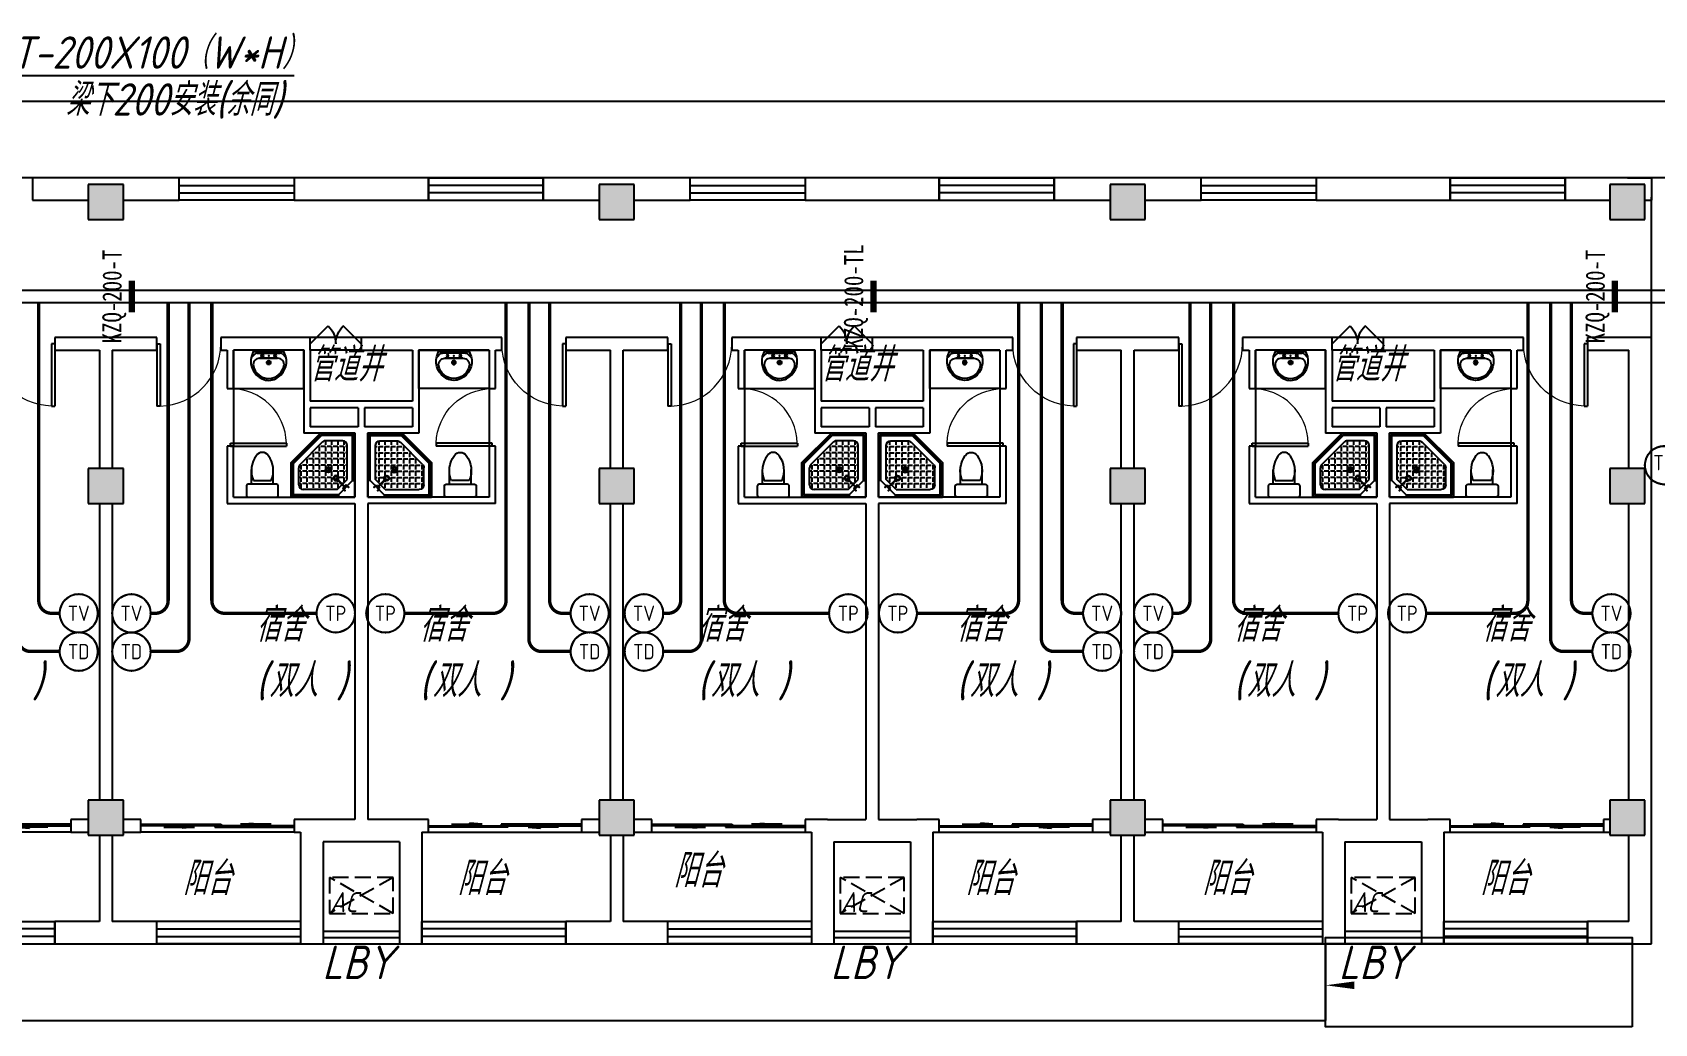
# Model space of a CAD drawing. Extents: x 0 to 2972856, y -1269770 to 0.
# Drawn here: x 2698006 to 2723406, y -952816 to -937285 of the extents above; entities that cross this region are included whole.
import ezdxf
from ezdxf.enums import TextEntityAlignment as Align

# ---------------------------------------------------------------- set-up
doc = ezdxf.new("R2010")
doc.units = 0
doc.header["$LTSCALE"] = 1000
doc.header["$PDSIZE"] = 50
doc.linetypes.add('DASH', pattern=[0.35, 0.25, -0.1])
for name, color, linetype in [('1-建筑底图', 8, 'Continuous'), ('CABLETRAY_DIM', 3, 'Continuous'), ('CABLETRAY_PDS', 4, 'Continuous'), ('EQUIP-通讯', 3, 'Continuous'), ('PUB_TEXT', 7, 'Continuous'), ('WIRE-综合布线', 4, 'Continuous'), ('抗震支吊架', 2, 'Continuous'), ('洁具', 251, 'Continuous'), ('空调外机', 251, 'Continuous')]:
    doc.layers.add(name, color=color, linetype=linetype)
doc.styles.add('_TEL_ATTDEF', font='GBENOR', dxfattribs={"width": 0.8, "height": 3, "bigfont": 'GBCBIG'})
doc.styles.add('_TEL_DIM', font='SIMPLEX', dxfattribs={"width": 0.8, "height": 3.5, "bigfont": 'HZTXT'})
doc.styles.add('kzcad', font='', dxfattribs={"width": 0.8})
doc.styles.get("Standard").update_dxf_attribs({"font": 'gbeitc.shx', "bigfont": 'gbcbig.shx'})
doc.styles.get('kzcad').set_extended_font_data('SimSun')
doc.linetypes.add('JIEDI', pattern='A,1.25,-0.25,0.25,-0.25,0.625,["/",Standard,S=0.6,R=0,X=0,Y=-0.3],0.625,-0.25,0.25,-0.25', length=4)

# ---------------------------------------------------------------- blocks, each defined once
blk = doc.blocks.new('$equip$00003204')
at = {"const_width": 0.05}
blk.add_lwpolyline([(0, 0.5, -1), (0, -0.5, -1), (0, 0.5, 0.021884)], format="xyb", dxfattribs=at)
blk.add_circle((0, 0), 0.5)
for p in [(0, 0.5), (-0.5, 0), (0.5, 0), (0, -0.5)]:
    blk.add_point(p)
at = {"color": 7, "style": '_TEL_ATTDEF'}
blk.add_attdef('$TEXT$', text='', height=0.4, dxfattribs=at).set_placement((0, 0), align=Align.MIDDLE_CENTER)
at = {"color": 7, "style": '_TEL_DIM', "flags": 1}
for tag in ['A', 'REMARK']:
    blk.add_attdef(tag, text='', height=0.00002, dxfattribs=at).set_placement((0, 0), align=Align.MIDDLE_CENTER)
blk = doc.blocks.new('$equip$00003209')
at = {"const_width": 0.05}
blk.add_lwpolyline([(0, 0.5, -1), (0, -0.5, -1), (0, 0.5, 0.021884)], format="xyb", dxfattribs=at)
blk.add_circle((0, 0), 0.5)
for p in [(0, 0.5), (-0.5, 0), (0.5, 0), (0, -0.5)]:
    blk.add_point(p)
at = {"color": 7, "style": '_TEL_ATTDEF'}
blk.add_attdef('$TEXT$', text='', height=0.4, dxfattribs=at).set_placement((0, 0), align=Align.MIDDLE_CENTER)
at = {"color": 7, "style": '_TEL_DIM', "flags": 1}
for tag in ['A', 'REMARK']:
    blk.add_attdef(tag, text='', height=0.00002, dxfattribs=at).set_placement((0, 0), align=Align.MIDDLE_CENTER)
blk = doc.blocks.new('$equip$00003208')
at = {"const_width": 0.05}
blk.add_lwpolyline([(0, 0.5, -1), (0, -0.5, -1), (0, 0.5, 0.021884)], format="xyb", dxfattribs=at)
blk.add_circle((0, 0), 0.5)
for p in [(0, 0.5), (-0.5, 0), (0.5, 0), (0, -0.5)]:
    blk.add_point(p)
at = {"color": 7, "style": '_TEL_ATTDEF'}
blk.add_attdef('$TEXT$', text='', height=0.4, dxfattribs=at).set_placement((0, 0), align=Align.MIDDLE_CENTER)
at = {"color": 7, "style": '_TEL_DIM', "flags": 1}
for tag in ['A', 'REMARK']:
    blk.add_attdef(tag, text='', height=0.00002, dxfattribs=at).set_placement((0, 0), align=Align.MIDDLE_CENTER)
blk = doc.blocks.new('1F平面-CAD导入_dwg_Drawing4_t3_dwg_$plan$00001613-474159-1F-927810-1F')
at = {"layer": '洁具'}
for p, q in [((-200, 170), (-430, 170)), ((-260, -140), (-260, 140)), ((-30, 250), (-170, 250)), ((-200, -170), (-200, -220)), ((-170, -250), (-30, -250))]:
    blk.add_line(p, q, dxfattribs=at)
for points in [[(-200, 220), (-200, 170), (-200, -170), (-430, -170)], [(0, -220), (0, 220)]]:
    blk.add_lwpolyline(points, dxfattribs=at)
for centre, radius, start, end in [((-590, 0), 110, 123.4509, 236.5491), ((-413, -227), 398, 67.4505, 126.6381), ((-170, 220), 30, 90, 180), ((-30, 220), 30, 0, 90), ((-413, 227), 398, 233.3619, 292.5495), ((-170, -220), 30, 180, 270), ((-30, -220), 30, 270, 0)]:
    blk.add_arc(centre, radius, start, end, dxfattribs=at)
blk = doc.blocks.new('$lvtry$00000169')
at = {"color": 0}
for p, q in [((259, -36), (259, 0)), ((259, -36), (36, -259)), ((276, -120), (120, -276)), ((144, -151), (291, -298)), ((151, -144), (298, -291)), ((173, -309), (173, -239)), ((183, -213), (205, -213)), ((220, -213), (243, -213)), ((259, -24), (976, -24)), ((259, -36), (964, -36)), ((270, -213), (270, -143)), ((270, -213), (340, -213)), ((270, -263), (270, -239)), ((276, -120), (808, -120)), ((366, -213), (366, -143)), ((366, -213), (436, -213)), ((366, -309), (366, -239)), ((462, -213), (462, -143)), ((462, -213), (532, -213)), ((462, -309), (462, -239)), ((558, -213), (558, -143)), ((558, -213), (628, -213)), ((558, -309), (558, -239)), ((655, -213), (655, -143)), ((655, -213), (725, -213)), ((655, -309), (655, -239)), ((751, -213), (751, -143)), ((751, -213), (821, -213)), ((751, -309), (751, -239)), ((847, -213), (847, -143)), ((847, -213), (880, -213)), ((847, -309), (847, -239)), ((880, -192), (880, -460)), ((964, -36), (976, -24)), ((964, -36), (964, -525)), ((976, -24), (976, -530)), ((36, -259), (0, -259)), ((24, -259), (24, -976)), ((36, -259), (36, -964)), ((120, -276), (120, -808)), ((120, -309), (147, -309)), ((120, -405), (147, -405)), ((120, -501), (147, -501)), ((173, -309), (243, -309)), ((173, -405), (173, -335)), ((173, -405), (243, -405)), ((173, -501), (173, -431)), ((173, -501), (243, -501)), ((270, -405), (270, -335)), ((270, -405), (340, -405)), ((270, -501), (270, -431)), ((270, -501), (340, -501)), ((334, -309), (340, -309)), ((366, -309), (436, -309)), ((366, -405), (366, -335)), ((366, -405), (379, -405)), ((366, -501), (366, -431)), ((366, -501), (436, -501)), ((462, -309), (532, -309)), ((462, -405), (462, -335)), ((462, -405), (532, -405)), ((462, -501), (462, -431)), ((462, -501), (532, -501)), ((558, -309), (628, -309)), ((558, -405), (558, -335)), ((558, -405), (628, -405)), ((558, -501), (558, -431)), ((558, -501), (628, -501)), ((655, -309), (725, -309)), ((655, -405), (655, -335)), ((655, -405), (725, -405)), ((655, -501), (655, -431)), ((655, -501), (725, -501)), ((751, -309), (821, -309)), ((751, -405), (751, -335)), ((751, -405), (821, -405)), ((751, -501), (751, -431)), ((751, -501), (821, -501)), ((847, -309), (880, -309)), ((847, -405), (847, -335)), ((847, -405), (880, -405)), ((847, -501), (847, -431)), ((847, -501), (867, -501)), ((120, -598), (147, -598)), ((120, -694), (147, -694)), ((173, -598), (173, -528)), ((173, -598), (243, -598)), ((173, -694), (173, -624)), ((173, -694), (243, -694)), ((173, -790), (173, -720)), ((270, -598), (270, -528)), ((270, -598), (340, -598)), ((270, -694), (270, -624)), ((270, -694), (340, -694)), ((270, -790), (270, -720)), ((366, -598), (366, -528)), ((366, -598), (436, -598)), ((366, -694), (366, -624)), ((366, -694), (436, -694)), ((366, -790), (366, -720)), ((462, -598), (462, -528)), ((462, -598), (532, -598)), ((462, -694), (462, -624)), ((462, -694), (532, -694)), ((462, -790), (462, -720)), ((859, -511), (511, -859)), ((964, -525), (525, -964)), ((976, -530), (530, -976)), ((558, -598), (558, -528)), ((558, -598), (628, -598)), ((558, -694), (558, -624)), ((558, -694), (628, -694)), ((558, -790), (558, -720)), ((655, -598), (655, -528)), ((655, -598), (725, -598)), ((655, -694), (655, -624)), ((655, -694), (676, -694)), ((751, -598), (751, -528)), ((751, -598), (773, -598)), ((964, -525), (976, -530)), ((36, -964), (24, -976)), ((24, -976), (530, -976)), ((36, -964), (525, -964)), ((120, -790), (147, -790)), ((173, -790), (243, -790)), ((173, -878), (173, -816)), ((192, -880), (460, -880)), ((270, -790), (340, -790)), ((270, -880), (270, -816)), ((366, -790), (436, -790)), ((366, -880), (366, -816)), ((462, -790), (532, -790)), ((462, -880), (462, -816)), ((525, -964), (530, -976)), ((558, -790), (580, -790))]:
    blk.add_line(p, q, dxfattribs=at)
blk.add_lwpolyline([(0, 0), (0, -1000), (540, -1000), (1000, -540), (1000, 0)], close=True)
for points in [[(0, 0), (0, -1000)], [(0, 0), (1000, 0)], [(1000, 0), (1000, -540)], [(136, -190), (148, -178), (132, -162), (121, -174)], [(190, -136), (178, -148), (162, -132), (174, -121)], [(1000, -540), (540, -1000)], [(0, -1000), (540, -1000)]]:
    blk.add_lwpolyline(points, close=True, dxfattribs=at)
for radius in [43.8, 31.1]:
    blk.add_circle((416, -428), radius, dxfattribs=at)
for centre, radius, start, end in [((808, -192), 72, 0, 90), ((296, -296), 40.6, 142.583, 128.4197), ((296, -296), 28.6, 145.828, 125.6599), ((808, -460), 72, 315, 0), ((192, -808), 72, 180, 270), ((460, -808), 72, 270, 315)]:
    blk.add_arc(centre, radius, start, end, dxfattribs=at)
for p in [(103, -156, 0), (156, -102, 0), (416, -428, 0)]:
    blk.add_point(p, dxfattribs=at)
blk = doc.blocks.new('$lvtry$00000178')
at = {"color": 0}
for p, q in [((-238, 0), (238, 0)), ((-214, -36), (-272, -91)), ((-180, -23), (180, -23)), ((-142, -105), (140, -105)), ((140, -105), (-142, -105)), ((216, -37), (268, -91))]:
    blk.add_line(p, q, dxfattribs=at)
blk.add_lwpolyline([(-104, -430, 0.224698), (110, -425, 0.348046), (269, -79), (239, 0), (-241, 0), (-271, -79, 0.356844)], format="xyb", close=True, dxfattribs=at)
for centre, radius in [((-100, -65), 16.3), ((1, -172), 31.6), ((100, -65), 16.3)]:
    blk.add_circle(centre, radius, dxfattribs=at)
at = {"color": 0, "lineweight": 13}
blk.add_circle((1, -172), 23, dxfattribs=at)
at = {"color": 0}
for centre, radius, start, end in [((-142, -205), 100, 90, 190.5602), ((-1, -179), 243, 190.5602, 349.4398), ((-180, -73), 50, 90, 133.181), ((140, -205), 100, 349.4398, 90), ((180, -73), 50, 44.5607, 90)]:
    blk.add_arc(centre, radius, start, end, dxfattribs=at)
for p in [(0, -65), (1, -172)]:
    blk.add_point(p, dxfattribs=at)
blk = doc.blocks.new('A$C70365C93')
at = {"layer": '洁具'}
blk.add_lwpolyline([(-1900, 2300), (-1900, 1700), (-800, 1700), (-800, 2300)], close=True, dxfattribs=at)
blk.add_blockref('$lvtry$00000178', (-1350, 2280), dxfattribs=at)
at = {"layer": '洁具', "rotation": 180}
blk.add_blockref('$lvtry$00000169', (0, 0), dxfattribs=at)
at = {"layer": '洁具', "extrusion": (0, 0, -1), "xscale": -1, "zscale": -1, "rotation": 90}
blk.add_blockref('1F平面-CAD导入_dwg_Drawing4_t3_dwg_$plan$00001613-474159-1F-927810-1F', (1450, 0), dxfattribs=at)
blk = doc.blocks.new('A$Cf5a72a1b')
at = {"layer": '空调外机', "linetype": 'DASH'}
for p, q in [((1000, 563), (0, 0)), ((1000, 0), (0, 563))]:
    blk.add_line(p, q, dxfattribs=at)
blk.add_lwpolyline([(1000, 563), (0, 563), (0, 0), (1000, 0)], close=True, dxfattribs=at)
at = {"layer": 'PUB_TEXT'}
blk.add_text('AC', height=315, dxfattribs=at).set_placement((5, 18))
blk = doc.blocks.new('$WINLIB2D$00000001')
at = {"color": 0}
for points in [[(-0.5, 0.5), (-0.5, -0.5)], [(-0.5, 0.5), (0.5, 0.5)], [(0.5, -0.5), (0.5, 0.5)], [(0.5, 0.167), (-0.5, 0.167)], [(0.5, -0.167), (-0.5, -0.167)], [(-0.5, -0.5), (0.5, -0.5)]]:
    blk.add_lwpolyline(points, dxfattribs=at)
blk = doc.blocks.new('$DorLib2D$00000116')
at = {"color": 0}
for p, q in [((-0.5, 0), (-0.146, 0.354)), ((0.5, 0), (0.146, 0.354))]:
    blk.add_line(p, q, dxfattribs=at)
for centre, start, end in [((-0.5, 0), 0, 45), ((0.5, 0), 135, 180)]:
    blk.add_arc(centre, 0.5, start, end, dxfattribs=at)
blk = doc.blocks.new('$DorLib2D$00000001')
for p, q in [((0.45, 0.975), (0.5, 0.975)), ((0.45, 0), (0.45, 0.975)), ((0.5, 0), (0.5, 0.975)), ((0.5, 0), (0.45, 0))]:
    blk.add_line(p, q)
at = {"lineweight": 13}
blk.add_arc((0.475, 0), 0.975, 91.4693, 180, dxfattribs=at)
blk = doc.blocks.new('$DorLib2D$00000131')
at = {"color": 0, "linetype": 'Continuous'}
for p, q in [((-0.5, 0.125), (-0.5, 0)), ((0.019, 0.125), (-0.5, 0.125)), ((0.019, 0), (0.019, 0.125)), ((0.15, 0.125), (0.232, 0.197)), ((0.35, 0.125), (0.15, 0.125)), ((0.232, 0.197), (0.232, 0.125)), ((-0.5, 0), (0.019, 0)), ((-0.024, 0), (0.5, 0)), ((-0.024, -0.125), (-0.024, 0)), ((0.5, 0), (0.5, -0.125)), ((-0.35, -0.125), (-0.15, -0.125)), ((-0.232, -0.197), (-0.232, -0.125)), ((-0.15, -0.125), (-0.232, -0.197)), ((0.5, -0.125), (-0.024, -0.125))]:
    blk.add_line(p, q, dxfattribs=at)
blk = doc.blocks.new('1-1层建筑底图')
at = {"layer": '1-建筑底图'}
for points in [[(2084651.6, -796026.3), (2084101.6, -796026.3), (2084101.6, -796576.3), (2084651.6, -796576.3)], [(2092651.6, -796026.3), (2092101.6, -796026.3), (2092101.6, -796576.3), (2092651.6, -796576.3)], [(2100651.6, -796026.3), (2100101.6, -796026.3), (2100101.6, -796576.3), (2100651.6, -796576.3)], [(2108476.6, -796026.3), (2107926.6, -796026.3), (2107926.6, -796576.3), (2108476.6, -796576.3)], [(2084651.6, -800476.3), (2084101.6, -800476.3), (2084101.6, -801026.3), (2084651.6, -801026.3)], [(2092651.6, -800476.3), (2092101.6, -800476.3), (2092101.6, -801026.3), (2092651.6, -801026.3)], [(2100651.6, -800476.3), (2100101.6, -800476.3), (2100101.6, -801026.3), (2100651.6, -801026.3)], [(2108476.6, -800476.3), (2107926.6, -800476.3), (2107926.6, -801026.3), (2108476.6, -801026.3)], [(2084651.6, -805676.3), (2084101.6, -805676.3), (2084101.6, -806226.3), (2084651.6, -806226.3)], [(2092651.6, -805676.3), (2092101.6, -805676.3), (2092101.6, -806226.3), (2092651.6, -806226.3)], [(2100651.6, -805676.3), (2100101.6, -805676.3), (2100101.6, -806226.3), (2100651.6, -806226.3)], [(2108476.6, -805676.3), (2107926.6, -805676.3), (2107926.6, -806226.3), (2108476.6, -806226.3)]]:
    blk.add_hatch(color=256, dxfattribs=at).paths.add_polyline_path(points)
for p, q in [((2152126.6, -794726.3), (2078576.6, -794726.3)), ((2084376.6, -795926.3), (2083226.6, -795926.3)), ((2083226.6, -795926.3), (2083226.6, -796276.3)), ((2084651.6, -796026.3), (2084101.6, -796026.3)), ((2084101.6, -796026.3), (2084101.6, -796576.3)), ((2085526.6, -795926.3), (2084376.6, -795926.3)), ((2084651.6, -796576.3), (2084651.6, -796026.3)), ((2085526.6, -796276.3), (2085526.6, -795926.3)), ((2089426.6, -795926.3), (2087326.6, -795926.3)), ((2087326.6, -795926.3), (2087326.6, -796276.3)), ((2089426.6, -796276.3), (2089426.6, -795926.3)), ((2092376.6, -795926.3), (2091226.6, -795926.3)), ((2091226.6, -795926.3), (2091226.6, -796276.3)), ((2092651.6, -796026.3), (2092101.6, -796026.3)), ((2092101.6, -796026.3), (2092101.6, -796576.3)), ((2093526.6, -795926.3), (2092376.6, -795926.3)), ((2092651.6, -796576.3), (2092651.6, -796026.3)), ((2093526.6, -796276.3), (2093526.6, -795926.3)), ((2097426.6, -795926.3), (2095326.6, -795926.3)), ((2095326.6, -795926.3), (2095326.6, -796276.3)), ((2097426.6, -796276.3), (2097426.6, -795926.3)), ((2100376.6, -795926.3), (2099226.6, -795926.3)), ((2099226.6, -795926.3), (2099226.6, -796276.3)), ((2100651.6, -796026.3), (2100101.6, -796026.3)), ((2100101.6, -796026.3), (2100101.6, -796576.3)), ((2101526.6, -795926.3), (2100376.6, -795926.3)), ((2100651.6, -796576.3), (2100651.6, -796026.3)), ((2101526.6, -796276.3), (2101526.6, -795926.3)), ((2105426.6, -795926.3), (2103326.6, -795926.3)), ((2103326.6, -795926.3), (2103326.6, -796276.3)), ((2105426.6, -796276.3), (2105426.6, -795926.3)), ((2108201.6, -795926.3), (2107226.6, -795926.3)), ((2107226.6, -795926.3), (2107226.6, -796276.3)), ((2108476.6, -796026.3), (2107926.6, -796026.3)), ((2107926.6, -796026.3), (2107926.6, -796576.3)), ((2108201.6, -795926.3), (2108576.6, -795926.3)), ((2108476.6, -796576.3), (2108476.6, -796026.3)), ((2108576.6, -795926.3), (2108576.6, -796276.3)), ((2083226.6, -796276.3), (2084101.6, -796276.3)), ((2084651.6, -796276.3), (2085526.6, -796276.3)), ((2087326.6, -796276.3), (2089426.6, -796276.3)), ((2091226.6, -796276.3), (2092101.6, -796276.3)), ((2092651.6, -796276.3), (2093526.6, -796276.3)), ((2095326.6, -796276.3), (2097426.6, -796276.3)), ((2099226.6, -796276.3), (2100101.6, -796276.3)), ((2100651.6, -796276.3), (2101526.6, -796276.3)), ((2103326.6, -796276.3), (2105426.6, -796276.3)), ((2107226.6, -796276.3), (2107926.6, -796276.3)), ((2108476.6, -796276.3), (2108576.6, -796276.3)), ((2108576.6, -798426.3), (2108576.6, -796226.3)), ((2084101.6, -796576.3), (2084651.6, -796576.3)), ((2092101.6, -796576.3), (2092651.6, -796576.3)), ((2100101.6, -796576.3), (2100651.6, -796576.3)), ((2107926.6, -796576.3), (2108476.6, -796576.3)), ((2084376.6, -798426.3), (2083576.6, -798426.3)), ((2083576.6, -798426.3), (2083576.6, -798626.3)), ((2085176.6, -798426.3), (2084376.6, -798426.3)), ((2085176.6, -798626.3), (2085176.6, -798426.3)), ((2086276.6, -798426.3), (2086176.6, -798426.3)), ((2086176.6, -798426.3), (2086176.6, -798626.3)), ((2087476.6, -798426.3), (2086276.6, -798426.3)), ((2087576.6, -798426.3), (2087476.6, -798426.3)), ((2087576.6, -798626.3), (2087576.6, -798426.3)), ((2088376.6, -798426.3), (2087576.6, -798426.3)), ((2089276.6, -798426.3), (2088376.6, -798426.3)), ((2088376.6, -798426.3), (2088376.6, -798626.3)), ((2090476.6, -798426.3), (2089276.6, -798426.3)), ((2090576.6, -798426.3), (2090476.6, -798426.3)), ((2090576.6, -798626.3), (2090576.6, -798426.3)), ((2092376.6, -798426.3), (2091576.6, -798426.3)), ((2091576.6, -798426.3), (2091576.6, -798626.3)), ((2093176.6, -798426.3), (2092376.6, -798426.3)), ((2093176.6, -798626.3), (2093176.6, -798426.3)), ((2094276.6, -798426.3), (2094176.6, -798426.3)), ((2094176.6, -798426.3), (2094176.6, -798626.3)), ((2095476.6, -798426.3), (2094276.6, -798426.3)), ((2095576.6, -798426.3), (2095476.6, -798426.3)), ((2095576.6, -798626.3), (2095576.6, -798426.3)), ((2096376.6, -798426.3), (2095576.6, -798426.3)), ((2097276.6, -798426.3), (2096376.6, -798426.3)), ((2096376.6, -798426.3), (2096376.6, -798626.3)), ((2098476.6, -798426.3), (2097276.6, -798426.3)), ((2098576.6, -798426.3), (2098476.6, -798426.3)), ((2098576.6, -798626.3), (2098576.6, -798426.3)), ((2100376.6, -798426.3), (2099576.6, -798426.3)), ((2099576.6, -798426.3), (2099576.6, -798626.3)), ((2101176.6, -798426.3), (2100376.6, -798426.3)), ((2101176.6, -798626.3), (2101176.6, -798426.3)), ((2102276.6, -798426.3), (2102176.6, -798426.3)), ((2102176.6, -798426.3), (2102176.6, -798626.3)), ((2103476.6, -798426.3), (2102276.6, -798426.3)), ((2103576.6, -798426.3), (2103476.6, -798426.3)), ((2103576.6, -798626.3), (2103576.6, -798426.3)), ((2104376.6, -798426.3), (2103576.6, -798426.3)), ((2105276.6, -798426.3), (2104376.6, -798426.3)), ((2104376.6, -798426.3), (2104376.6, -798626.3)), ((2106476.6, -798426.3), (2105276.6, -798426.3)), ((2106576.6, -798426.3), (2106476.6, -798426.3)), ((2106576.6, -798626.3), (2106576.6, -798426.3)), ((2108576.6, -798426.3), (2107576.6, -798426.3)), ((2107576.6, -798426.3), (2107576.6, -798626.3)), ((2108576.6, -800751.3), (2108576.6, -798426.3)), ((2083576.6, -798626.3), (2084276.6, -798626.3)), ((2084276.6, -798626.3), (2084276.6, -800476.3)), ((2084476.6, -798626.3), (2084476.6, -800476.3)), ((2084476.6, -798626.3), (2085176.6, -798626.3)), ((2086176.6, -798626.3), (2086276.6, -798626.3)), ((2086276.6, -798626.3), (2086276.6, -799226.3)), ((2087476.6, -798626.3), (2086376.6, -798626.3)), ((2086376.6, -799226.3), (2086376.6, -798626.3)), ((2087476.6, -798626.3), (2087476.6, -799426.3)), ((2088376.6, -798626.3), (2087576.6, -798626.3)), ((2087576.6, -798626.3), (2087576.6, -799426.3)), ((2088376.6, -798626.3), (2089176.6, -798626.3)), ((2089176.6, -798626.3), (2089176.6, -799426.3)), ((2090376.6, -798626.3), (2089276.6, -798626.3)), ((2089276.6, -798626.3), (2089276.6, -799426.3)), ((2090376.6, -798626.3), (2090376.6, -799226.3)), ((2090476.6, -799226.3), (2090476.6, -798626.3)), ((2090476.6, -798626.3), (2090576.6, -798626.3)), ((2091576.6, -798626.3), (2092276.6, -798626.3)), ((2092276.6, -800476.3), (2092276.6, -798626.3)), ((2092476.6, -800476.3), (2092476.6, -798626.3)), ((2092476.6, -798626.3), (2093176.6, -798626.3)), ((2094176.6, -798626.3), (2094276.6, -798626.3)), ((2094276.6, -798626.3), (2094276.6, -799226.3)), ((2095476.6, -798626.3), (2094376.6, -798626.3)), ((2094376.6, -799226.3), (2094376.6, -798626.3)), ((2095476.6, -798626.3), (2095476.6, -799426.3)), ((2096376.6, -798626.3), (2095576.6, -798626.3)), ((2095576.6, -798626.3), (2095576.6, -799426.3)), ((2096376.6, -798626.3), (2097176.6, -798626.3)), ((2097176.6, -798626.3), (2097176.6, -799426.3)), ((2098376.6, -798626.3), (2097276.6, -798626.3)), ((2097276.6, -798626.3), (2097276.6, -799426.3)), ((2098376.6, -798626.3), (2098376.6, -799226.3)), ((2098476.6, -799226.3), (2098476.6, -798626.3)), ((2098476.6, -798626.3), (2098576.6, -798626.3)), ((2099576.6, -798626.3), (2100276.6, -798626.3)), ((2100276.6, -800476.3), (2100276.6, -798626.3)), ((2100476.6, -800476.3), (2100476.6, -798626.3)), ((2100476.6, -798626.3), (2101176.6, -798626.3)), ((2102176.6, -798626.3), (2102276.6, -798626.3)), ((2102276.6, -798626.3), (2102276.6, -799226.3)), ((2103476.6, -798626.3), (2102376.6, -798626.3)), ((2102376.6, -799226.3), (2102376.6, -798626.3)), ((2103476.6, -798626.3), (2103476.6, -799426.3)), ((2104376.6, -798626.3), (2103576.6, -798626.3)), ((2103576.6, -798626.3), (2103576.6, -799426.3)), ((2104376.6, -798626.3), (2105176.6, -798626.3)), ((2105176.6, -798626.3), (2105176.6, -799426.3)), ((2106376.6, -798626.3), (2105276.6, -798626.3)), ((2105276.6, -798626.3), (2105276.6, -799426.3)), ((2106376.6, -798626.3), (2106376.6, -799226.3)), ((2106476.6, -799226.3), (2106476.6, -798626.3)), ((2106476.6, -798626.3), (2106576.6, -798626.3)), ((2107576.6, -798626.3), (2108226.6, -798626.3)), ((2108226.6, -800476.3), (2108226.6, -798626.3)), ((2086276.6, -799226.3), (2086376.6, -799226.3)), ((2086376.6, -799226.3), (2086376.6, -800126.3)), ((2090376.6, -799226.3), (2090376.6, -800126.3)), ((2090376.6, -799226.3), (2090476.6, -799226.3)), ((2094276.6, -799226.3), (2094376.6, -799226.3)), ((2094376.6, -799226.3), (2094376.6, -800126.3)), ((2098376.6, -799226.3), (2098376.6, -800126.3)), ((2098376.6, -799226.3), (2098476.6, -799226.3)), ((2102276.6, -799226.3), (2102376.6, -799226.3)), ((2102376.6, -799226.3), (2102376.6, -800126.3)), ((2106376.6, -799226.3), (2106376.6, -800126.3)), ((2106376.6, -799226.3), (2106476.6, -799226.3)), ((2087476.6, -799426.3), (2087476.6, -799926.3)), ((2088376.6, -799426.3), (2087576.6, -799426.3)), ((2088326.6, -799526.3), (2087576.6, -799526.3)), ((2087576.6, -799526.3), (2087576.6, -799826.3)), ((2088326.6, -799526.3), (2088326.6, -799826.3)), ((2089176.6, -799426.3), (2088376.6, -799426.3)), ((2089176.6, -799526.3), (2088426.6, -799526.3)), ((2088426.6, -799526.3), (2088426.6, -799826.3)), ((2089176.6, -799526.3), (2089176.6, -799826.3)), ((2089276.6, -799426.3), (2089276.6, -799926.3)), ((2095476.6, -799426.3), (2095476.6, -799926.3)), ((2096376.6, -799426.3), (2095576.6, -799426.3)), ((2096326.6, -799526.3), (2095576.6, -799526.3)), ((2095576.6, -799526.3), (2095576.6, -799826.3)), ((2096326.6, -799526.3), (2096326.6, -799826.3)), ((2097176.6, -799426.3), (2096376.6, -799426.3)), ((2097176.6, -799526.3), (2096426.6, -799526.3)), ((2096426.6, -799526.3), (2096426.6, -799826.3)), ((2097176.6, -799526.3), (2097176.6, -799826.3)), ((2097276.6, -799426.3), (2097276.6, -799926.3)), ((2103476.6, -799426.3), (2103476.6, -799926.3)), ((2104376.6, -799426.3), (2103576.6, -799426.3)), ((2104326.6, -799526.3), (2103576.6, -799526.3)), ((2103576.6, -799526.3), (2103576.6, -799826.3)), ((2104326.6, -799526.3), (2104326.6, -799826.3)), ((2105176.6, -799426.3), (2104376.6, -799426.3)), ((2105176.6, -799526.3), (2104426.6, -799526.3)), ((2104426.6, -799526.3), (2104426.6, -799826.3)), ((2105176.6, -799526.3), (2105176.6, -799826.3)), ((2105276.6, -799426.3), (2105276.6, -799926.3)), ((2088326.6, -799826.3), (2087576.6, -799826.3)), ((2089176.6, -799826.3), (2088426.6, -799826.3)), ((2096326.6, -799826.3), (2095576.6, -799826.3)), ((2097176.6, -799826.3), (2096426.6, -799826.3)), ((2104326.6, -799826.3), (2103576.6, -799826.3)), ((2105176.6, -799826.3), (2104426.6, -799826.3)), ((2088276.6, -799926.3), (2087476.6, -799926.3)), ((2088276.6, -799926.3), (2088276.6, -800926.3)), ((2088476.6, -799926.3), (2088476.6, -800926.3)), ((2089276.6, -799926.3), (2088476.6, -799926.3)), ((2096276.6, -799926.3), (2095476.6, -799926.3)), ((2096276.6, -799926.3), (2096276.6, -800926.3)), ((2096476.6, -799926.3), (2096476.6, -800926.3)), ((2097276.6, -799926.3), (2096476.6, -799926.3)), ((2104276.6, -799926.3), (2103476.6, -799926.3)), ((2104276.6, -799926.3), (2104276.6, -800926.3)), ((2104476.6, -799926.3), (2104476.6, -800926.3)), ((2105276.6, -799926.3), (2104476.6, -799926.3)), ((2086376.6, -800126.3), (2086276.6, -800126.3)), ((2086276.6, -800126.3), (2086276.6, -801026.3)), ((2086376.6, -800926.3), (2086376.6, -800126.3)), ((2090476.6, -800126.3), (2090376.6, -800126.3)), ((2090376.6, -800126.3), (2090376.6, -800926.3)), ((2090476.6, -801026.3), (2090476.6, -800126.3)), ((2094376.6, -800126.3), (2094276.6, -800126.3)), ((2094276.6, -800126.3), (2094276.6, -801026.3)), ((2094376.6, -800926.3), (2094376.6, -800126.3)), ((2098476.6, -800126.3), (2098376.6, -800126.3)), ((2098376.6, -800126.3), (2098376.6, -800926.3)), ((2098476.6, -801026.3), (2098476.6, -800126.3)), ((2102376.6, -800126.3), (2102276.6, -800126.3)), ((2102276.6, -800126.3), (2102276.6, -801026.3)), ((2102376.6, -800926.3), (2102376.6, -800126.3)), ((2106476.6, -800126.3), (2106376.6, -800126.3)), ((2106376.6, -800126.3), (2106376.6, -800926.3)), ((2106476.6, -801026.3), (2106476.6, -800126.3)), ((2084651.6, -800476.3), (2084101.6, -800476.3)), ((2084101.6, -800476.3), (2084101.6, -801026.3)), ((2084651.6, -801026.3), (2084651.6, -800476.3)), ((2092651.6, -800476.3), (2092101.6, -800476.3)), ((2092101.6, -800476.3), (2092101.6, -801026.3)), ((2092651.6, -801026.3), (2092651.6, -800476.3)), ((2100651.6, -800476.3), (2100101.6, -800476.3)), ((2100101.6, -800476.3), (2100101.6, -801026.3)), ((2100651.6, -801026.3), (2100651.6, -800476.3)), ((2108476.6, -800476.3), (2107926.6, -800476.3)), ((2107926.6, -800476.3), (2107926.6, -801026.3)), ((2108476.6, -801026.3), (2108476.6, -800476.3)), ((2108576.6, -806126.3), (2108576.6, -800751.3)), ((2084101.6, -801026.3), (2084651.6, -801026.3)), ((2084276.6, -801026.3), (2084276.6, -805676.3)), ((2084476.6, -801026.3), (2084476.6, -805676.3)), ((2086276.6, -801026.3), (2088276.6, -801026.3)), ((2086376.6, -800926.3), (2088276.6, -800926.3)), ((2088276.6, -801026.3), (2088276.6, -805976.3)), ((2090376.6, -800926.3), (2088476.6, -800926.3)), ((2090476.6, -801026.3), (2088476.6, -801026.3)), ((2088476.6, -801026.3), (2088476.6, -805976.3)), ((2092101.6, -801026.3), (2092651.6, -801026.3)), ((2092276.6, -805676.3), (2092276.6, -801026.3)), ((2092476.6, -805676.3), (2092476.6, -801026.3)), ((2094276.6, -801026.3), (2096276.6, -801026.3)), ((2094376.6, -800926.3), (2096276.6, -800926.3)), ((2096276.6, -801026.3), (2096276.6, -805976.3)), ((2098376.6, -800926.3), (2096476.6, -800926.3)), ((2098476.6, -801026.3), (2096476.6, -801026.3)), ((2096476.6, -801026.3), (2096476.6, -805976.3)), ((2100101.6, -801026.3), (2100651.6, -801026.3)), ((2100276.6, -805676.3), (2100276.6, -801026.3)), ((2100476.6, -805676.3), (2100476.6, -801026.3)), ((2102276.6, -801026.3), (2104276.6, -801026.3)), ((2102376.6, -800926.3), (2104276.6, -800926.3)), ((2104276.6, -801026.3), (2104276.6, -805976.3)), ((2106376.6, -800926.3), (2104476.6, -800926.3)), ((2106476.6, -801026.3), (2104476.6, -801026.3)), ((2104476.6, -801026.3), (2104476.6, -805976.3)), ((2107926.6, -801026.3), (2108476.6, -801026.3)), ((2108226.6, -805676.3), (2108226.6, -801026.3)), ((2084651.6, -805676.3), (2084101.6, -805676.3)), ((2084101.6, -805676.3), (2084101.6, -806226.3)), ((2084651.6, -806226.3), (2084651.6, -805676.3)), ((2092651.6, -805676.3), (2092101.6, -805676.3)), ((2092101.6, -805676.3), (2092101.6, -806226.3)), ((2092651.6, -806226.3), (2092651.6, -805676.3)), ((2100651.6, -805676.3), (2100101.6, -805676.3)), ((2100101.6, -805676.3), (2100101.6, -806226.3)), ((2100651.6, -806226.3), (2100651.6, -805676.3)), ((2108476.6, -805676.3), (2107926.6, -805676.3)), ((2107926.6, -805676.3), (2107926.6, -806226.3)), ((2108476.6, -806226.3), (2108476.6, -805676.3)), ((2083826.6, -806176.3), (2081426.6, -806176.3)), ((2084101.6, -805976.3), (2083826.6, -805976.3)), ((2083826.6, -805976.3), (2083826.6, -806176.3)), ((2083826.6, -806176.3), (2084101.6, -806176.3)), ((2084926.6, -805976.3), (2084651.6, -805976.3)), ((2084651.6, -806176.3), (2084926.6, -806176.3)), ((2084926.6, -806176.3), (2084926.6, -805976.3)), ((2087326.6, -806176.3), (2084926.6, -806176.3)), ((2087676.6, -805976.3), (2087326.6, -805976.3)), ((2087326.6, -805976.3), (2087326.6, -806176.3)), ((2087326.6, -806176.3), (2087426.6, -806176.3)), ((2087426.6, -806176.3), (2087426.6, -807576.3)), ((2088276.6, -805976.3), (2087676.6, -805976.3)), ((2089076.6, -805976.3), (2088476.6, -805976.3)), ((2089426.6, -805976.3), (2089076.6, -805976.3)), ((2089326.6, -806176.3), (2089426.6, -806176.3)), ((2089326.6, -806176.3), (2089326.6, -807576.3)), ((2089426.6, -806176.3), (2089426.6, -805976.3)), ((2089426.6, -806176.3), (2091826.6, -806176.3)), ((2092101.6, -805976.3), (2091826.6, -805976.3)), ((2091826.6, -805976.3), (2091826.6, -806176.3)), ((2091826.6, -806176.3), (2092101.6, -806176.3)), ((2092926.6, -805976.3), (2092651.6, -805976.3)), ((2092651.6, -806176.3), (2092926.6, -806176.3)), ((2092926.6, -806176.3), (2092926.6, -805976.3)), ((2092926.6, -806176.3), (2095326.6, -806176.3)), ((2095676.6, -805976.3), (2095326.6, -805976.3)), ((2095326.6, -805976.3), (2095326.6, -806176.3)), ((2095326.6, -806176.3), (2095426.6, -806176.3)), ((2095426.6, -806176.3), (2095426.6, -807576.3)), ((2095676.6, -805976.3), (2096276.6, -805976.3)), ((2096476.6, -805976.3), (2097076.6, -805976.3)), ((2097426.6, -805976.3), (2097076.6, -805976.3)), ((2097326.6, -806176.3), (2097426.6, -806176.3)), ((2097326.6, -806176.3), (2097326.6, -807576.3)), ((2097426.6, -806176.3), (2097426.6, -805976.3)), ((2097426.6, -806176.3), (2099826.6, -806176.3)), ((2100101.6, -805976.3), (2099826.6, -805976.3)), ((2099826.6, -805976.3), (2099826.6, -806176.3)), ((2099826.6, -806176.3), (2100101.6, -806176.3)), ((2100926.6, -805976.3), (2100651.6, -805976.3)), ((2100651.6, -806176.3), (2100926.6, -806176.3)), ((2100926.6, -806176.3), (2100926.6, -805976.3)), ((2100926.6, -806176.3), (2103326.6, -806176.3)), ((2103676.6, -805976.3), (2103326.6, -805976.3)), ((2103326.6, -805976.3), (2103326.6, -806176.3)), ((2103326.6, -806176.3), (2103426.6, -806176.3)), ((2103426.6, -806176.3), (2103426.6, -807576.3)), ((2103676.6, -805976.3), (2104276.6, -805976.3)), ((2104476.6, -805976.3), (2105076.6, -805976.3)), ((2105426.6, -805976.3), (2105076.6, -805976.3)), ((2105326.6, -806176.3), (2105426.6, -806176.3)), ((2105326.6, -806176.3), (2105326.6, -807576.3)), ((2105426.6, -806176.3), (2105426.6, -805976.3)), ((2105426.6, -806176.3), (2107826.6, -806176.3)), ((2107926.6, -805976.3), (2107826.6, -805976.3)), ((2107826.6, -805976.3), (2107826.6, -806176.3)), ((2107826.6, -806176.3), (2107926.6, -806176.3)), ((2108576.6, -807926.3), (2108576.6, -806126.3)), ((2084101.6, -806226.3), (2084651.6, -806226.3)), ((2084276.6, -806226.3), (2084276.6, -807576.3)), ((2084476.6, -806226.3), (2084476.6, -807576.3)), ((2087776.6, -806326.3), (2087776.6, -807926.3)), ((2088376.6, -806326.3), (2087776.6, -806326.3)), ((2088976.6, -806326.3), (2088376.6, -806326.3)), ((2088976.6, -806326.3), (2088976.6, -807926.3)), ((2092101.6, -806226.3), (2092651.6, -806226.3)), ((2092276.6, -806226.3), (2092276.6, -807576.3)), ((2092476.6, -806226.3), (2092476.6, -807576.3)), ((2095776.6, -806326.3), (2096376.6, -806326.3)), ((2095776.6, -806326.3), (2095776.6, -807926.3)), ((2096376.6, -806326.3), (2096976.6, -806326.3)), ((2096976.6, -806326.3), (2096976.6, -807926.3)), ((2100101.6, -806226.3), (2100651.6, -806226.3)), ((2100276.6, -807576.3), (2100276.6, -806226.3)), ((2100476.6, -807576.3), (2100476.6, -806226.3)), ((2103776.6, -806326.3), (2104376.6, -806326.3)), ((2103776.6, -806326.3), (2103776.6, -807926.3)), ((2104376.6, -806326.3), (2104976.6, -806326.3)), ((2104976.6, -806326.3), (2104976.6, -807926.3)), ((2107926.6, -806226.3), (2108476.6, -806226.3)), ((2108226.6, -807576.3), (2108226.6, -806226.3)), ((2084276.6, -807576.3), (2083576.6, -807576.3)), ((2083576.6, -807576.3), (2083576.6, -807926.3)), ((2085176.6, -807576.3), (2084476.6, -807576.3)), ((2085176.6, -807926.3), (2085176.6, -807576.3)), ((2087426.6, -807576.3), (2087426.6, -807926.3)), ((2089326.6, -807926.3), (2089326.6, -807576.3)), ((2092276.6, -807576.3), (2091576.6, -807576.3)), ((2091576.6, -807576.3), (2091576.6, -807926.3)), ((2093176.6, -807576.3), (2092476.6, -807576.3)), ((2093176.6, -807926.3), (2093176.6, -807576.3)), ((2095426.6, -807576.3), (2095426.6, -807926.3)), ((2097326.6, -807926.3), (2097326.6, -807576.3)), ((2100276.6, -807576.3), (2099576.6, -807576.3)), ((2099576.6, -807576.3), (2099576.6, -807926.3)), ((2101176.6, -807576.3), (2100476.6, -807576.3)), ((2101176.6, -807926.3), (2101176.6, -807576.3)), ((2103426.6, -807576.3), (2103426.6, -807926.3)), ((2105326.6, -807926.3), (2105326.6, -807576.3)), ((2108226.6, -807576.3), (2107576.6, -807576.3)), ((2107576.6, -807576.3), (2107576.6, -807926.3)), ((2060076.6, -807926.3), (2103476.6, -807926.3)), ((2083576.6, -807926.3), (2084376.6, -807926.3)), ((2084376.6, -807926.3), (2085176.6, -807926.3)), ((2087426.6, -807926.3), (2087776.6, -807926.3)), ((2088976.6, -807926.3), (2089326.6, -807926.3)), ((2091576.6, -807926.3), (2092376.6, -807926.3)), ((2092376.6, -807926.3), (2093176.6, -807926.3)), ((2095426.6, -807926.3), (2095776.6, -807926.3)), ((2096976.6, -807926.3), (2097326.6, -807926.3)), ((2099576.6, -807926.3), (2100376.6, -807926.3)), ((2100376.6, -807926.3), (2101176.6, -807926.3)), ((2103426.6, -807926.3), (2103776.6, -807926.3)), ((2103476.6, -807926.3), (2103476.6, -809126.3)), ((2104976.6, -807926.3), (2105326.6, -807926.3)), ((2107576.6, -807926.3), (2108576.6, -807926.3)), ((2058876.6, -809126.3), (2103476.6, -809126.3))]:
    blk.add_line(p, q, dxfattribs=at)
for points in [[(2152126.6, -795926.3), (2078576.6, -795926.3)], [(2087776.6, -807726.3), (2088976.6, -807726.3)], [(2087776.6, -807826.3), (2088976.6, -807826.3)], [(2095776.6, -807726.3), (2096976.6, -807726.3)], [(2095776.6, -807826.3), (2096976.6, -807826.3)], [(2103776.6, -807726.3), (2104976.6, -807726.3)], [(2103776.6, -807826.3), (2104976.6, -807826.3)]]:
    blk.add_lwpolyline(points, dxfattribs=at)
for points in [[(2103476.6, -807926.3), (2103476.6, -807826.3), (2108276.6, -807826.3), (2108276.6, -807926.3)], [(2108276.6, -809226.3), (2103476.6, -809226.3), (2103476.6, -807926.3), (2108276.6, -807926.3)]]:
    blk.add_lwpolyline(points, close=True, dxfattribs=at)
blk.add_lwpolyline([(2108510.1, -808576.3, 0, 0, 0), (2103476.6, -808576.3, 0, 120, 0), (2103926.6, -808576.3, 0, 0, 0)], format="xyseb", dxfattribs=at)
for name, p, xscale, yscale, zscale in [('$WINLIB2D$00000001', (2086426.6, -796101.3), -1800, 350, -1800), ('$WINLIB2D$00000001', (2090326.6, -796101.3), 1800, 350, 1800), ('$WINLIB2D$00000001', (2094426.6, -796101.3), -1800, 350, -1800), ('$WINLIB2D$00000001', (2098326.6, -796101.3), 1800, 350, 1800), ('$WINLIB2D$00000001', (2102426.6, -796101.3), -1800, 350, -1800), ('$WINLIB2D$00000001', (2106326.6, -796101.3), 1800, 350, 1800), ('$DorLib2D$00000001', (2083076.6, -798526.3), 1000, -1000, 1000), ('$DorLib2D$00000001', (2085676.6, -798526.3), -1000, -1000, -1000), ('$DorLib2D$00000001', (2093676.6, -798526.3), -1000, -1000, -1000), ('$DorLib2D$00000001', (2099076.6, -798526.3), 1000, -1000, 1000), ('$DorLib2D$00000001', (2101676.6, -798526.3), -1000, -1000, -1000), ('$DorLib2D$00000001', (2107076.6, -798526.3), 1000, -1000, 1000), ('$DorLib2D$00000131', (2090626.6, -806076.3), 2400, -200, 2400), ('$DorLib2D$00000131', (2094126.6, -806076.3), -2400, -200, -2400), ('$DorLib2D$00000131', (2098626.6, -806076.3), 2400, -200, 2400), ('$DorLib2D$00000131', (2102126.6, -806076.3), -2400, -200, -2400), ('$DorLib2D$00000131', (2106626.6, -806076.3), 2400, -200, 2400), ('$WINLIB2D$00000001', (2090451.6, -807751.3), 2249.999999993481, 350, 2249.999999993481), ('$WINLIB2D$00000001', (2094301.6, -807751.3), -2249.999999993481, 350, -2249.999999993481), ('$WINLIB2D$00000001', (2098451.6, -807751.3), 2249.999999993481, 350, 2249.999999993481), ('$WINLIB2D$00000001', (2102301.6, -807751.3), -2249.999999993481, 350, -2249.999999993481), ('$WINLIB2D$00000001', (2106451.6, -807751.3), 2249.999999993481, 350, 2249.999999993481)]:
    blk.add_blockref(name, p, dxfattribs=dict(at, xscale=xscale, yscale=yscale, zscale=zscale))
for name, p, xscale, yscale, zscale, rotation in [('$DorLib2D$00000116', (2087976.6, -798526.3), 800, -800, 200, 179.9999999994664), ('$DorLib2D$00000116', (2095976.6, -798526.3), 800, -800, 200, 179.9999999994664), ('$DorLib2D$00000116', (2103976.6, -798526.3), 800, -800, 200, 179.9999999994664), ('$DorLib2D$00000001', (2091076.6, -798526.3), -1000, 1000, -1000, 180), ('$DorLib2D$00000001', (2086326.6, -799676.3), 900, 900, 900, 269.9999999994664), ('$DorLib2D$00000001', (2090426.6, -799676.3), 900, -900, 900, 269.9999999994664), ('$DorLib2D$00000001', (2094326.6, -799676.3), 900, 900, 900, 269.9999999994664), ('$DorLib2D$00000001', (2098426.6, -799676.3), 900, -900, 900, 269.9999999994664), ('$DorLib2D$00000001', (2102326.6, -799676.3), 900, 900, 900, 269.9999999994664), ('$DorLib2D$00000001', (2106426.6, -799676.3), 900, -900, 900, 269.9999999994664), ('$DorLib2D$00000131', (2082626.6, -806076.3), -2400, 200, -2400, 180), ('$DorLib2D$00000131', (2086126.6, -806076.3), 2400, 200, 2400, 180), ('$WINLIB2D$00000001', (2082451.6, -807751.3), -2249.999999993481, -350, -2249.999999993481, 180), ('$WINLIB2D$00000001', (2086301.6, -807751.3), 2249.999999993481, -350, 2249.999999993481, 179.999999999998)]:
    blk.add_blockref(name, p, dxfattribs=dict(at, xscale=xscale, yscale=yscale, zscale=zscale, rotation=rotation))
for name, p in [('A$C70365C93', (2088276.6, -800926.3)), ('A$C70365C93', (2096276.6, -800926.3)), ('A$C70365C93', (2104276.6, -800926.3)), ('A$Cf5a72a1b', (2087877.1, -807449.8)), ('A$Cf5a72a1b', (2095877.1, -807449.8)), ('A$Cf5a72a1b', (2103877.1, -807449.8))]:
    blk.add_blockref(name, p, dxfattribs=at)
at = {"layer": '1-建筑底图', "xscale": -1}
for p in [(2088476.6, -800926.3), (2096476.6, -800926.3), (2104476.6, -800926.3)]:
    blk.add_blockref('A$C70365C93', p, dxfattribs=at)
at = {"layer": '1-建筑底图'}
for s, p in [('管道井', (2087561.9, -799113.3)), ('管道井', (2095561.9, -799113.3)), ('管道井', (2103561.9, -799113.3)), ('宿舍', (2086722, -803190.1)), ('宿舍', (2089280.7, -803190.1)), ('宿舍', (2093635.1, -803190.1)), ('宿舍', (2097689.6, -803190.1)), ('宿舍', (2102029.1, -803190.1)), ('宿舍', (2105919, -803190.1)), (')', (2083220.2, -804062.2)), ('(', (2086722, -804062.2)), ('双人', (2086932, -804062.2)), (')', (2087982, -804062.2)), ('(', (2089280.7, -804062.2)), ('双人', (2089490.7, -804062.2)), (')', (2090540.7, -804062.2)), ('(', (2093635.1, -804062.2)), ('双人', (2093845.1, -804062.2)), (')', (2094895.1, -804062.2)), ('(', (2097689.6, -804062.2)), ('双人', (2097899.6, -804062.2)), (')', (2098949.6, -804062.2)), ('(', (2102029.1, -804062.2)), ('双人', (2102239.1, -804062.2)), (')', (2103289.1, -804062.2)), ('(', (2105919, -804062.2)), ('双人', (2106129, -804062.2)), (')', (2107179, -804062.2)), ('阳台', (2085579.9, -807164.4)), ('阳台', (2089880.6, -807164.4)), ('阳台', (2093264.9, -807042.2)), ('阳台', (2097840.5, -807164.4)), ('阳台', (2101544.4, -807164.4)), ('阳台', (2105897.7, -807164.4)), ('LBY', (2087764.3, -808479.6)), ('LBY', (2095722, -808479.6)), ('LBY', (2103679.7, -808479.6))]:
    blk.add_text(s, height=525, dxfattribs=at).set_placement(p)

msp = doc.modelspace()

# ---------------------------------------------------------------- linework, layer by layer
at = {"layer": 'CABLETRAY_DIM', "linetype": 'ByBlock'}
msp.add_line((2695288, -937958), (2702103, -937958), dxfattribs=at)
at = {"layer": 'CABLETRAY_PDS', "linetype": 'ByBlock'}
for p, q in [((2685356, -941323), (2763856, -941323)), ((2763856, -941523), (2685356, -941523))]:
    msp.add_line(p, q, dxfattribs=at)
at = {"layer": 'WIRE-综合布线', "linetype": 'Continuous', "const_width": 52.5}
for points in [[(2698431, -946985), (2697979, -946985, -0.414214), (2697779, -946785), (2697779, -941523)], [(2698431, -946387), (2698305, -946387, -0.414214), (2698105, -946187), (2698105, -941523)], [(2699856, -946985), (2700257, -946985, 0.414214), (2700457, -946785), (2700457, -941523)], [(2699856, -946387), (2699931, -946387, 0.414214), (2700131, -946187), (2700131, -941523)], [(2700815, -941523), (2700815, -946187, 0.414214), (2701015, -946387), (2702456, -946387)], [(2705422, -941523), (2705422, -946187, -0.414214), (2705222, -946387), (2703832, -946387)], [(2706431, -946985), (2705979, -946985, -0.414214), (2705779, -946785), (2705779, -941523)], [(2706431, -946387), (2706305, -946387, -0.414214), (2706105, -946187), (2706105, -941523)], [(2707881, -946985), (2708282, -946985, 0.414214), (2708482, -946785), (2708482, -941523)], [(2707881, -946387), (2707956, -946387, 0.414214), (2708156, -946187), (2708156, -941523)], [(2708840, -941523), (2708840, -946187, 0.414214), (2709040, -946387), (2710481, -946387)], [(2713447, -941523), (2713447, -946187, -0.414214), (2713247, -946387), (2711857, -946387)], [(2714456, -946985), (2714004, -946985, -0.414214), (2713804, -946785), (2713804, -941523)], [(2714456, -946387), (2714330, -946387, -0.414214), (2714130, -946187), (2714130, -941523)], [(2715856, -946985), (2716257, -946985, 0.414214), (2716457, -946785), (2716457, -941523)], [(2715856, -946387), (2715931, -946387, 0.414214), (2716131, -946187), (2716131, -941523)], [(2716815, -941523), (2716815, -946187, 0.414214), (2717015, -946387), (2718456, -946387)], [(2721422, -941523), (2721422, -946187, -0.414214), (2721222, -946387), (2719832, -946387)], [(2722431, -946985), (2721979, -946985, -0.414214), (2721779, -946785), (2721779, -941523)], [(2722431, -946387), (2722305, -946387, -0.414214), (2722105, -946187), (2722105, -941523)]]:
    msp.add_lwpolyline(points, format="xyb", dxfattribs=at)
at = {"layer": '抗震支吊架', "color": 2, "const_width": 100}
for points in [[(2699561, -941673), (2699561, -941173)], [(2711174, -941673), (2711174, -941173)], [(2722786, -941673), (2722786, -941173)]]:
    msp.add_lwpolyline(points, dxfattribs=at)

# ---------------------------------------------------------------- block references
at = {"layer": '1-建筑底图', "linetype": 'ByBlock'}
msp.add_blockref('1-1层建筑底图', (614779, -143639), dxfattribs=at)
at = {"layer": 'EQUIP-通讯', "linetype": 'JIEDI'}
ref = msp.add_blockref('$equip$00003209', (2723556, -944066), dxfattribs=dict(at, xscale=600, yscale=600, zscale=600, rotation=180))
ref.add_attrib('$TEXT$', 'TD', dxfattribs={"layer": '0', "color": 7, "height": 240, "style": '_TEL_ATTDEF'}).set_placement((2723556, -944026), align=Align.MIDDLE_CENTER)
ref = msp.add_blockref('$equip$00003204', (2698731, -946387), dxfattribs=dict(at, xscale=-600, yscale=600, zscale=600))
ref.add_attrib('$TEXT$', 'TV', dxfattribs={"layer": '0', "color": 7, "height": 240, "style": '_TEL_ATTDEF'}).set_placement((2698731, -946387), align=Align.MIDDLE_CENTER)
at = {"layer": 'EQUIP-通讯', "linetype": 'JIEDI', "xscale": 600, "yscale": 600, "zscale": 600}
for name, p, values in [('$equip$00003204', (2699556, -946387), {'$TEXT$': 'TV'}), ('$equip$00003208', (2702756, -946387), {'$TEXT$': 'TP'}), ('$equip$00003204', (2707581, -946387), {'$TEXT$': 'TV'}), ('$equip$00003208', (2710781, -946387), {'$TEXT$': 'TP'}), ('$equip$00003204', (2715556, -946387), {'$TEXT$': 'TV'}), ('$equip$00003208', (2718756, -946387), {'$TEXT$': 'TP'}), ('$equip$00003209', (2699556, -946987), {'$TEXT$': 'TD'}), ('$equip$00003209', (2707581, -946987), {'$TEXT$': 'TD'}), ('$equip$00003209', (2715556, -946987), {'$TEXT$': 'TD'})]:
    msp.add_blockref(name, p, dxfattribs=at).add_auto_attribs(values)
at = {"layer": 'EQUIP-通讯', "linetype": 'JIEDI'}
ref = msp.add_blockref('$equip$00003208', (2703532, -946387), dxfattribs=dict(at, xscale=-600, yscale=600, zscale=600))
ref.add_attrib('$TEXT$', 'TP', dxfattribs={"layer": '0', "color": 7, "height": 240, "style": '_TEL_ATTDEF'}).set_placement((2703532, -946387), align=Align.MIDDLE_CENTER)
ref = msp.add_blockref('$equip$00003204', (2706731, -946387), dxfattribs=dict(at, xscale=-600, yscale=600, zscale=600))
ref.add_attrib('$TEXT$', 'TV', dxfattribs={"layer": '0', "color": 7, "height": 240, "style": '_TEL_ATTDEF'}).set_placement((2706731, -946387), align=Align.MIDDLE_CENTER)
ref = msp.add_blockref('$equip$00003208', (2711557, -946387), dxfattribs=dict(at, xscale=-600, yscale=600, zscale=600))
ref.add_attrib('$TEXT$', 'TP', dxfattribs={"layer": '0', "color": 7, "height": 240, "style": '_TEL_ATTDEF'}).set_placement((2711557, -946387), align=Align.MIDDLE_CENTER)
ref = msp.add_blockref('$equip$00003204', (2714756, -946387), dxfattribs=dict(at, xscale=-600, yscale=600, zscale=600))
ref.add_attrib('$TEXT$', 'TV', dxfattribs={"layer": '0', "color": 7, "height": 240, "style": '_TEL_ATTDEF'}).set_placement((2714756, -946387), align=Align.MIDDLE_CENTER)
ref = msp.add_blockref('$equip$00003208', (2719532, -946387), dxfattribs=dict(at, xscale=-600, yscale=600, zscale=600))
ref.add_attrib('$TEXT$', 'TP', dxfattribs={"layer": '0', "color": 7, "height": 240, "style": '_TEL_ATTDEF'}).set_placement((2719532, -946387), align=Align.MIDDLE_CENTER)
ref = msp.add_blockref('$equip$00003204', (2722731, -946387), dxfattribs=dict(at, xscale=-600, yscale=600, zscale=600))
ref.add_attrib('$TEXT$', 'TV', dxfattribs={"layer": '0', "color": 7, "height": 240, "style": '_TEL_ATTDEF'}).set_placement((2722731, -946387), align=Align.MIDDLE_CENTER)
ref = msp.add_blockref('$equip$00003209', (2698731, -946987), dxfattribs=dict(at, xscale=-600, yscale=600, zscale=600))
ref.add_attrib('$TEXT$', 'TD', dxfattribs={"layer": '0', "color": 7, "height": 240, "style": '_TEL_ATTDEF'}).set_placement((2698731, -946987), align=Align.MIDDLE_CENTER)
ref = msp.add_blockref('$equip$00003209', (2706731, -946987), dxfattribs=dict(at, xscale=-600, yscale=600, zscale=600))
ref.add_attrib('$TEXT$', 'TD', dxfattribs={"layer": '0', "color": 7, "height": 240, "style": '_TEL_ATTDEF'}).set_placement((2706731, -946987), align=Align.MIDDLE_CENTER)
ref = msp.add_blockref('$equip$00003209', (2714756, -946987), dxfattribs=dict(at, xscale=-600, yscale=600, zscale=600))
ref.add_attrib('$TEXT$', 'TD', dxfattribs={"layer": '0', "color": 7, "height": 240, "style": '_TEL_ATTDEF'}).set_placement((2714756, -946987), align=Align.MIDDLE_CENTER)
ref = msp.add_blockref('$equip$00003209', (2722731, -946987), dxfattribs=dict(at, xscale=-600, yscale=600, zscale=600))
ref.add_attrib('$TEXT$', 'TD', dxfattribs={"layer": '0', "color": 7, "height": 240, "style": '_TEL_ATTDEF'}).set_placement((2722731, -946987), align=Align.MIDDLE_CENTER)

# ---------------------------------------------------------------- texts
at = {"layer": 'CABLETRAY_DIM', "color": 7, "linetype": 'ByBlock'}
for s, p in [('弱电线槽:CT-200X100（W*H）', (2695775, -937853)), ('梁下200安装(余同) ', (2698528, -938588))]:
    msp.add_text(s, height=506.38, dxfattribs=at).set_placement(p)
at = {"layer": '抗震支吊架', "color": 2, "style": 'kzcad', "width": 0.8}
for s, p in [('KZQ-200-T', (2699401, -941423)), ('KZQ-200-TL', (2711014, -941423)), ('KZQ-200-T', (2722626, -941423))]:
    msp.add_text(s, height=300, rotation=89.8854, dxfattribs=at).set_placement(p, align=Align.CENTER)

doc.saveas('drawing.dxf')
